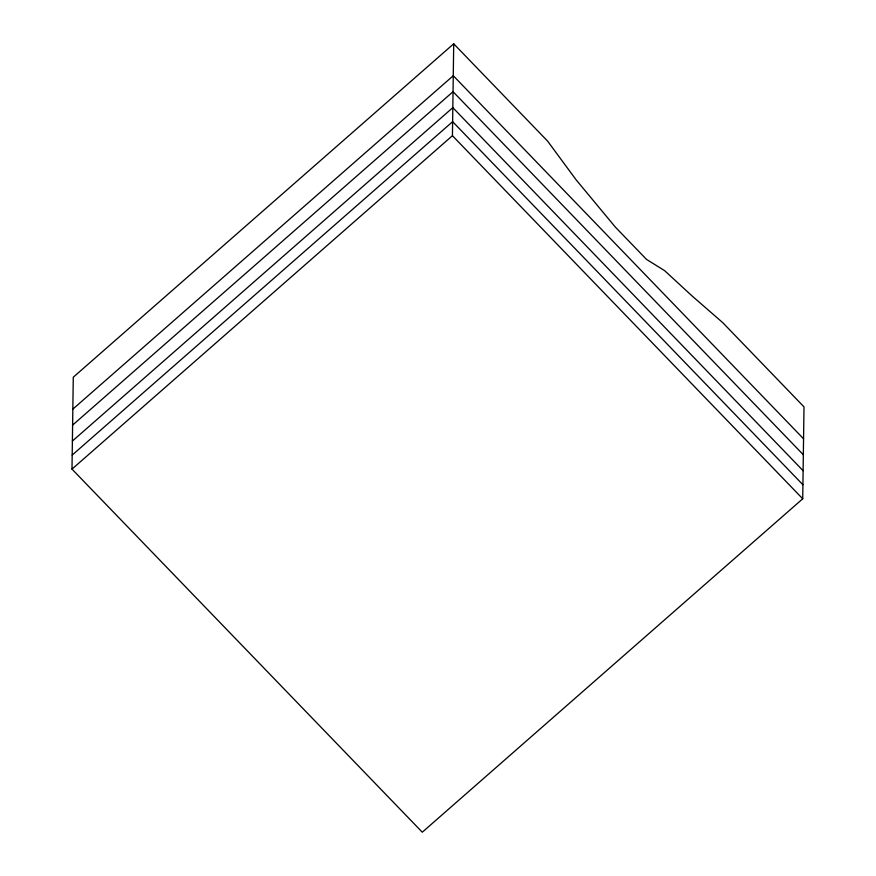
<?xml version="1.0" encoding="UTF-8"?>
<svg xmlns="http://www.w3.org/2000/svg" width="876" height="876" viewBox="0 0 876 876"><rect width="100%" height="100%" fill="white"/><g stroke="black" fill="none" stroke-linecap="round" stroke-linejoin="round"><path stroke-width="1.31" d="M71.996 469.109L73.277 377.217L453.713 43.8L547.599 141.113L576.101 179.799L615.412 227.169L646.488 259.373L664.632 270.662L691.843 295.749L722.744 322.653L804.004 406.891L802.723 498.783L422.287 832.2L71.996 469.109L452.432 135.692L453.713 43.8M72.828 409.136L453.275 75.719L803.566 438.81M72.609 425.101L453.045 91.684L803.336 454.764M72.379 441.055L452.826 107.638L803.117 470.73M72.182 455.082L452.629 121.665L802.92 484.756M452.432 135.692L802.723 498.783"/></g></svg>
